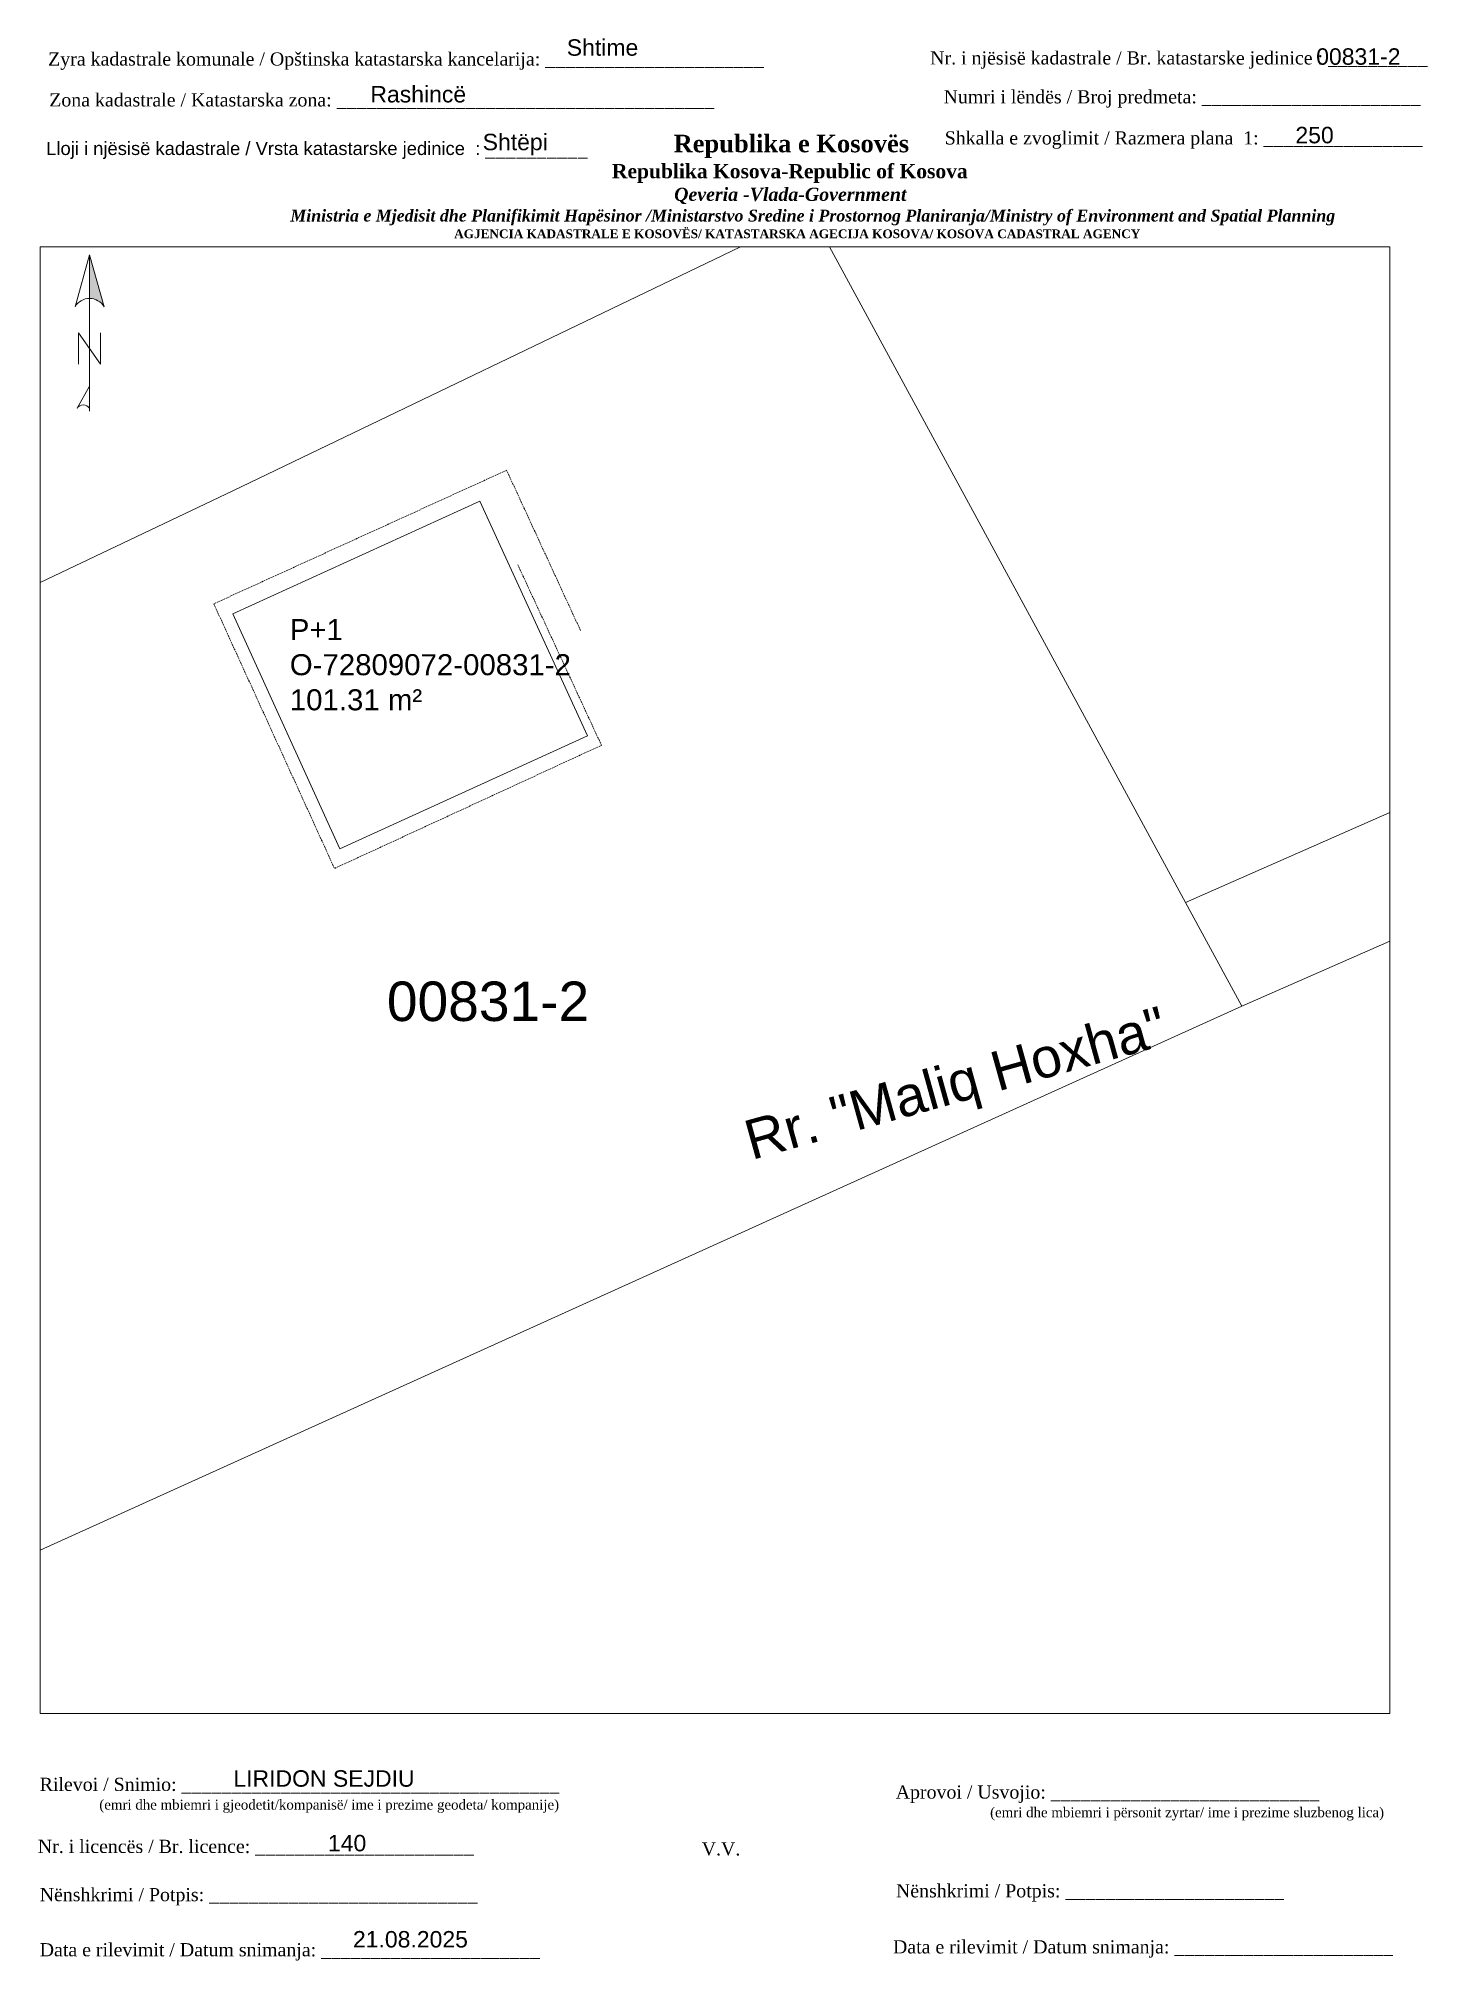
# Paper-space layout 'perdhesa' of a CAD drawing. Header units: metres, sheet in millimetres. Extents: x 0 to 211, y 0 to 292.
# The model-space entities are those that its viewports show. They can reach past a viewport. Long polylines and large blocks are cut down to what shows.
import ezdxf

# ---------------------------------------------------------------- set-up
doc = ezdxf.new("R2010")
doc.units = ezdxf.units.M
doc.linetypes.add('DASHED', pattern=[0.75, 0.5, -0.25])
doc.layers.get('0').update_dxf_attribs({"lineweight": 0})
for name, color, linetype, lineweight in [('etazha', 7, 'Continuous', 0), ('kati 0', 1, 'Continuous', 0), ('Korniza e jashtme', 7, 'Continuous', 0), ('Korniza e jashtme txt', 7, 'Continuous', 0), ('Parcela kadastrale', 7, 'Continuous', 0), ('streha', 233, 'Continuous', 0)]:
    doc.layers.add(name, color=color, linetype=linetype, lineweight=lineweight)
doc.styles.get("Standard").update_dxf_attribs({"font": 'arial.ttf'})

# ---------------------------------------------------------------- blocks, each defined once
blk = doc.blocks.new('*U42')
at = {"linetype": 'ByBlock', "lineweight": -2}
blk.add_hatch(color=0, dxfattribs=at).paths.add_polyline_path([(0, 562), (0, 301, -0.269143), (87, 250)])
at = {"color": 0, "linetype": 'ByBlock', "lineweight": -2}
for points in [[(87, 250, 0.580323), (-87, 250), (0, 562), (87, 250), (0, 562), (0, 300)], [(0, -356, 0.5), (-75, -356), (0, -225)]]:
    blk.add_lwpolyline(points, format="xyb", dxfattribs=at)
for points in [[(0, -375), (0, 562)], [(-66, -94), (-66, 94), (66, -94), (66, 94)]]:
    blk.add_lwpolyline(points, dxfattribs=at)

msp = doc.modelspace()

# ---------------------------------------------------------------- linework, layer by layer
at = {"layer": 'kati 0', "elevation": 598.933, "flags": 128}
msp.add_lwpolyline([(7507816.334, 4699749.903), (7507806.951, 4699745.625), (7507811.022, 4699736.696), (7507820.427, 4699740.985), (7507816.332, 4699749.903)], dxfattribs=at)
at = {"layer": 'Parcela kadastrale', "flags": 128}
for points in [[(7508035.585, 4699819.656), (7508037.308, 4699815.491), (7508002.934, 4699800.206), (7507950.783, 4699777.203), (7507899.563, 4699754.609), (7507845.304, 4699730.712), (7507843.16, 4699734.659), (7507897.593, 4699758.648), (7507949.008, 4699781.351), (7508000.871, 4699804.211), (7508018.09, 4699811.869), (7508035.585, 4699819.656)], [(7507828.927, 4699760.863), (7507849.497, 4699770.746), (7507883.224, 4699786.727), (7507897.593, 4699758.648), (7507843.16, 4699734.659), (7507828.927, 4699760.863)], [(7507787.599, 4699704.594), (7507772.135, 4699733.729), (7507806.948, 4699750.304), (7507828.927, 4699760.863), (7507843.16, 4699734.659), (7507845.304, 4699730.712), (7507787.599, 4699704.594)]]:
    msp.add_lwpolyline(points, dxfattribs=at)
at = {"layer": 'streha', "linetype": 'DASHED', "ltscale": 2, "elevation": 603.551, "flags": 128}
msp.add_lwpolyline([(7507820.162, 4699744.995), (7507817.356, 4699751.081), (7507806.227, 4699746.006), (7507810.814, 4699735.947), (7507820.96, 4699740.629)], dxfattribs=at)
at = {"layer": 'streha', "linetype": 'DASHED', "ltscale": 2, "flags": 128}
msp.add_lwpolyline([(7507820.96, 4699740.629), (7507817.776, 4699747.5)], dxfattribs=at)

# ---------------------------------------------------------------- texts
at = {"layer": 'etazha'}
msp.add_text('Rr. "Maliq Hoxha" ', height=1.5, rotation=15.56733, dxfattribs=at).set_placement((7507826.666, 4699724.864))
at = {"layer": 'Parcela kadastrale'}
msp.add_text('00831-2', height=1.5, dxfattribs=at).set_placement((7507812.805, 4699730.15))
at = {"layer": 'Parcela kadastrale', "insert": (7507809.115, 4699745.425), "char_height": 0.8, "width": 10.80781, "attachment_point": 1}
msp.add_mtext('P+1  \\PO-72809072-00831-2  \\P101.31 m²', dxfattribs=at)

psp = doc.layouts.new('perdhesa')

# ---------------------------------------------------------------- block references
at = {"xscale": 0.0254, "yscale": 0.0254, "zscale": 0.0254}
psp.add_blockref('*U42', (7.95, 245.33), dxfattribs=at)

# ---------------------------------------------------------------- texts
at = {"layer": 'Korniza e jashtme txt'}
for s, height, p in [('Shtime', 2.5, (80.5, 289.85)), ('00831-2', 2.5, (194.43, 288.48)), ('Rashincë', 2.5, (50.64, 282.75)), ('Shtëpi', 2.5, (67.71, 275.49)), ('250', 2.5, (191.27, 276.54)), (' Lloji i njësisë kadastrale / Vrsta katastarske jedinice  : __________', 2, (0.58, 274.76)), ('LIRIDON SEJDIU', 2.5, (29.81, 26.72)), ('140', 2.5, (44.19, 16.9)), ('21.08.2025', 2.5, (47.99, 2.28))]:
    psp.add_text(s, height=height, dxfattribs=at).set_placement(p)
at = {"layer": 'Korniza e jashtme txt', "char_height": 2}
for s, insert, width, attachment_point in [('{\\fTimes New Roman|b0|i0|c0|p18; Zyra kadastrale komunale / Opštinska katastarska kancelarija: ______________________}', (0.89, 290.36), 114.6874, 1), ('{\\fTimes New Roman|b0|i0|c0|p18;Nr. i njësisë kadastrale / Br. katastarske jedinice : __________}', (135.75, 290.52), 98.5379, 1), ('{\\fTimes New Roman|b0|i0|c0|p18; Zona kadastrale / Katastarska zona: ______________________________________}', (1.06, 284.14), 101.8807, 1), ('{\\fTimes New Roman|b0|i0|c0|p18; Numri i lëndës / Broj predmeta: ______________________}', (137.03, 284.61), 83.344, 1), ('\\pi77.297;{\\fBook Antiqua|b1|i0|c0|p18;\\H1.333x;Republika e Kosovës\\fTimes New Roman|b1|i0|c0|p18;\\P\\pi67.927;\\fBook Antiqua|b1|i0|c0|p18;\\H0.8125x;Republika Kosova-Republic of Kosova\\fTimes New Roman|b1|i0|c0|p18;\\P\\pi77.378;\\fBook Antiqua|b1|i1|c0|p18;\\H0.9233x;Qeveria -Vlada-Government \\P\\pi13.032,l6,t23.033;\\fTimes New Roman|b1|i1|c0|p18;\\H0.9x;Ministria e Mjedisit dhe Planifikimit Hapësinor /Ministarstvo Sredine i Prostornog Planiranja/Ministry of Environment and Spatial Planning\\P\\pi43.931,l0,tz;\\fBook Antiqua|b1|i0|c0|p18;\\H0.7406x;AGJENCIA KADASTRALE E KOSOVËS/ KATASTARSKA AGECIJA KOSOVA/ KOSOVA CADASTRAL AGENCY}', (19.44, 277.84), 191.8237, 1), ('{\\fTimes New Roman|b0|i0|c0|p18; Shkalla e zvoglimit / Razmera plana  1: ________________}', (137.2, 278.36), 98.5379, 1), ('{\\fTimes New Roman|b0|i0|c0|p18; Rilevoi / Snimio: ______________________________________\\P             \\H0.75x;(emri dhe mbiemri i gjeodetit/kompanisë/ ime i prezime geodeta/ kompanije)}', (-0.39, 28.08), 87.3883, 1), ('{\\fTimes New Roman|b0|i0|c0|p18; Aprovoi / Usvojio: ___________________________\\P                    \\H0.75x;(emri dhe mbiemri i përsonit zyrtar/ ime i prezime sluzbenog lica)}', (129.75, 26.91), 83.344, 1), ('{\\fTimes New Roman|b0|i0|c0|p18; Nr. i licencës / Br. licence: ______________________\\P                                }', (-0.67, 18.65), 83.344, 1), ('{\\fTimes New Roman|b0|i0|c0|p18;V.V.                                 }', (101.01, 18.27), 9.4297, 1), ('{\\fTimes New Roman|b0|i0|c0|p18; Nënshkrimi / Potpis: ______________________\\P                                 }', (189.53, 11.9), 83.344, 3), ('{\\fTimes New Roman|b0|i0|c0|p18; Nënshkrimi / Potpis: ___________________________\\P                                 }', (-0.39, 11.32), 83.344, 1), ('{\\fTimes New Roman|b0|i0|c0|p18; Data e rilevimit / Datum snimanja: ______________________\\P                                 }', (-0.39, 2.94), 83.344, 1), ('{\\fTimes New Roman|b0|i0|c0|p18; Data e rilevimit / Datum snimanja: ______________________\\P                                 }', (206.1, 3.38), 83.344, 3)]:
    psp.add_mtext(s, dxfattribs=dict(at, insert=insert, width=width, attachment_point=attachment_point))

# ---------------------------------------------------------------- viewports
at = {"layer": 'Korniza e jashtme', "view_target_point": (7499131.095, 4689980.516), "view_twist_angle": 360}
psp.add_viewport(center=(103.03, 149.32), size=(205.19, 222.973), view_center_point=(8694.18, 9751.185), view_height=55.7432, dxfattribs=at)

doc.saveas('drawing.dxf')
